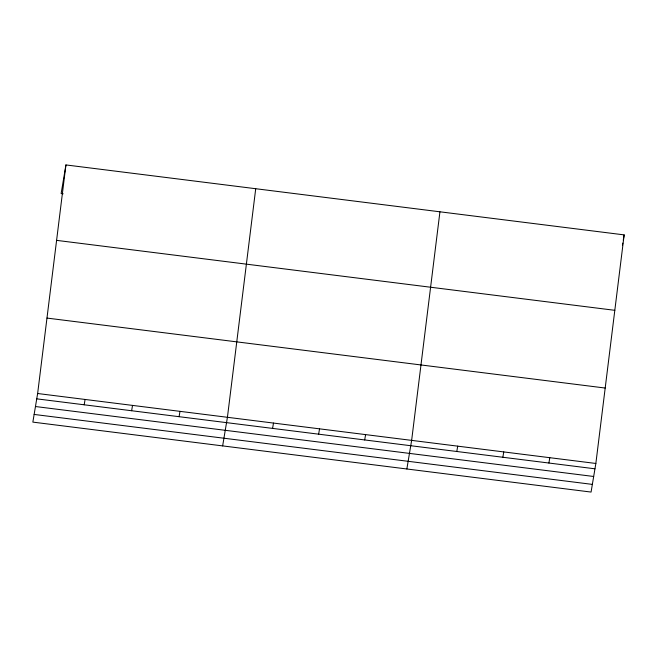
<?xml version="1.0" encoding="UTF-8"?>
<svg xmlns="http://www.w3.org/2000/svg" width="657" height="657" viewBox="0 0 657 657"><rect width="100%" height="100%" fill="white"/><g stroke="black" fill="none" stroke-linecap="round" stroke-linejoin="round"><path stroke-width="0.99" d="M37.638 393.51L65.93 164.932L624.15 234.886L595.858 463.464L591.07 492.068L32.85 422.114L37.638 393.51L595.858 463.464M255.721 188.715L227.429 417.294L222.649 445.898M439.935 211.8L411.643 440.379L406.855 468.983M65.93 164.932L61.142 193.536L63.162 193.782M84.195 404.794L85.082 399.456M131.638 410.74L132.533 405.402M179.09 416.686L179.985 411.348M272.589 428.405L273.484 423.067M318.645 434.178L319.54 428.84M364.701 439.952L365.588 434.614M456.804 451.49L457.699 446.152M502.86 457.264L503.755 451.926M548.907 463.037L549.802 457.699M622.45 245.028L622.779 243.106M623.255 240.224L624.15 234.886M56.592 240.363L614.812 310.318M46.976 318.078L605.196 388.041M36.743 398.848L594.963 468.802M35.462 406.527L593.682 476.481M34.131 414.436L592.359 484.39"/></g></svg>
